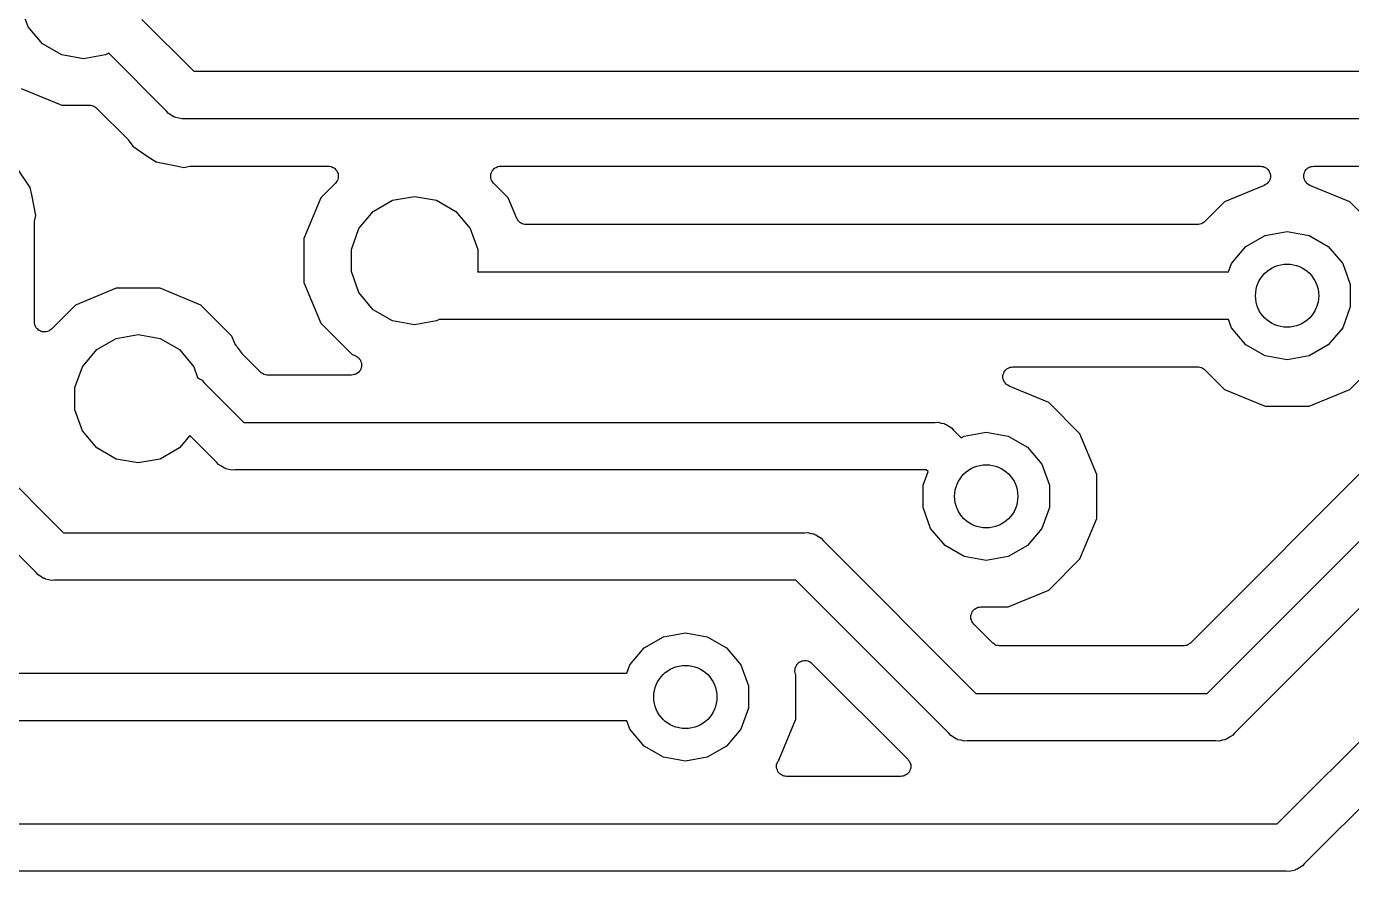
# Model space of a CAD drawing. Extents: x 64 to 244, y -149 to -41.
# Drawn here: x 212 to 228.78, y -89.2 to -78.51 of the extents above; entities that cross this region are included whole.
import ezdxf

# ---------------------------------------------------------------- set-up
doc = ezdxf.new("R2010")
doc.units = 0
doc.header["$MEASUREMENT"] = 0
doc.layers.add('BLACK', color=7, linetype='CONTINUOUS')

msp = doc.modelspace()

# ---------------------------------------------------------------- linework, layer by layer
at = {"layer": 'BLACK', "linetype": 'CONTINUOUS'}
for p, q in [((234.877, -78.1751), (226.74, -86.3118)), ((212.021, -78.5112), (211.925, -78.2461)), ((212.203, -78.7273), (212.021, -78.5112)), ((213.462, -78.4181), (214.119, -79.075)), ((226.952, -86.949), (235.364, -78.5371)), ((212.447, -78.8684), (212.203, -78.7273)), ((213.042, -78.8459), (213.003, -78.8684)), ((213.774, -79.5779), (213.042, -78.8459)), ((212.725, -78.9173), (212.447, -78.8684)), ((213.003, -78.8684), (212.725, -78.9173)), ((214.119, -79.075), (230.381, -79.075)), ((235.709, -79.04), (227.297, -87.4519)), ((211.932, -79.2919), (212.447, -79.505)), ((212.447, -79.505), (212.8, -79.505)), ((212.8, -79.505), (212.805, -79.506)), ((212.805, -79.506), (212.811, -79.5055)), ((212.811, -79.5055), (212.827, -79.5098)), ((212.827, -79.5098), (212.843, -79.5127)), ((212.843, -79.5127), (212.848, -79.5155)), ((212.848, -79.5155), (212.853, -79.5169)), ((212.853, -79.5169), (212.867, -79.5264)), ((212.867, -79.5264), (212.881, -79.5347)), ((212.881, -79.5347), (212.885, -79.539)), ((212.885, -79.539), (212.889, -79.5422)), ((212.889, -79.5422), (213.287, -79.9399)), ((213.799, -79.6084), (213.774, -79.5779)), ((213.834, -79.6283), (213.799, -79.6084)), ((213.866, -79.6511), (213.834, -79.6283)), ((213.879, -79.6546), (213.866, -79.6511)), ((213.891, -79.6613), (213.879, -79.6546)), ((213.93, -79.6682), (213.891, -79.6613)), ((213.968, -79.6785), (213.93, -79.6682)), ((214.008, -79.675), (213.968, -79.6785)), ((230.492, -79.675), (214.008, -79.675)), ((213.287, -79.9399), (213.294, -79.9501)), ((213.294, -79.9501), (213.303, -79.9591)), ((213.303, -79.9591), (213.346, -80.0239)), ((213.346, -80.0239), (213.531, -80.1474)), ((213.531, -80.1474), (213.531, -80.1474)), ((213.531, -80.1474), (213.644, -80.2228)), ((212.049, -80.5478), (211.893, -80.3149)), ((213.644, -80.2228), (213.919, -80.2774)), ((213.919, -80.2774), (213.995, -80.2926)), ((213.995, -80.2926), (214.071, -80.2774)), ((214.071, -80.2774), (214.084, -80.2772)), ((214.084, -80.2772), (214.096, -80.275)), ((214.096, -80.275), (215.823, -80.275)), ((215.823, -80.275), (215.84, -80.2779)), ((215.84, -80.2779), (215.856, -80.2793)), ((215.856, -80.2793), (215.861, -80.2817)), ((215.861, -80.2817), (215.867, -80.2827)), ((215.867, -80.2827), (215.881, -80.291)), ((215.881, -80.291), (215.896, -80.298)), ((215.896, -80.298), (215.9, -80.3019)), ((215.9, -80.3019), (215.905, -80.3047)), ((215.905, -80.3047), (215.916, -80.3174)), ((215.916, -80.3174), (215.928, -80.3292)), ((215.928, -80.3292), (215.93, -80.3342)), ((215.93, -80.3342), (215.933, -80.3385)), ((215.933, -80.3385), (215.939, -80.3541)), ((215.939, -80.3541), (215.946, -80.3691)), ((215.946, -80.3691), (215.947, -80.3747)), ((217.883, -80.3747), (217.884, -80.3691)), ((217.884, -80.3691), (217.891, -80.3541)), ((217.891, -80.3541), (217.897, -80.3385)), ((217.897, -80.3385), (217.9, -80.3342)), ((217.9, -80.3342), (217.902, -80.3292)), ((217.902, -80.3292), (217.914, -80.3174)), ((217.914, -80.3174), (217.925, -80.3047)), ((217.925, -80.3047), (217.93, -80.3019)), ((217.93, -80.3019), (217.934, -80.298)), ((217.934, -80.298), (217.949, -80.291)), ((217.949, -80.291), (217.963, -80.2827)), ((217.963, -80.2827), (217.969, -80.2817)), ((217.969, -80.2817), (217.974, -80.2793)), ((217.974, -80.2793), (217.99, -80.2779)), ((217.99, -80.2779), (218.007, -80.275)), ((218.007, -80.275), (227.627, -80.275)), ((227.627, -80.275), (227.646, -80.2784)), ((227.646, -80.2784), (227.666, -80.2809)), ((227.666, -80.2809), (227.668, -80.2822)), ((227.668, -80.2822), (227.671, -80.2827)), ((227.671, -80.2827), (227.688, -80.2923)), ((227.688, -80.2923), (227.705, -80.3012)), ((227.705, -80.3012), (227.707, -80.3033)), ((227.707, -80.3033), (227.709, -80.3047)), ((227.709, -80.3047), (227.722, -80.3195)), ((227.722, -80.3195), (227.735, -80.3338)), ((227.735, -80.3338), (227.736, -80.3364)), ((227.736, -80.3364), (227.737, -80.3385)), ((227.737, -80.3385), (227.744, -80.3567)), ((227.744, -80.3567), (227.751, -80.3745)), ((228.179, -80.3745), (228.186, -80.3567)), ((228.186, -80.3567), (228.193, -80.3385)), ((228.193, -80.3385), (228.194, -80.3364)), ((228.194, -80.3364), (228.195, -80.3338)), ((228.195, -80.3338), (228.208, -80.3195)), ((228.208, -80.3195), (228.221, -80.3047)), ((228.221, -80.3047), (228.223, -80.3033)), ((228.223, -80.3033), (228.225, -80.3012)), ((228.225, -80.3012), (228.242, -80.2923)), ((228.242, -80.2923), (228.259, -80.2827)), ((228.259, -80.2827), (228.262, -80.2822)), ((228.262, -80.2822), (228.264, -80.2809)), ((228.264, -80.2809), (228.284, -80.2784)), ((228.284, -80.2784), (228.303, -80.275)), ((228.303, -80.275), (230.404, -80.275)), ((215.913, -80.4918), (215.728, -80.677)), ((215.923, -80.4782), (215.913, -80.4918)), ((215.933, -80.4655), (215.923, -80.4782)), ((215.935, -80.4602), (215.933, -80.4655)), ((215.939, -80.4557), (215.935, -80.4602)), ((215.943, -80.4396), (215.939, -80.4557)), ((215.949, -80.4241), (215.943, -80.4396)), ((215.947, -80.3747), (215.949, -80.3799)), ((215.949, -80.3799), (215.949, -80.3965)), ((215.949, -80.3965), (215.95, -80.4131)), ((215.95, -80.4131), (215.949, -80.4185)), ((215.949, -80.4185), (215.949, -80.4241)), ((217.88, -80.4131), (217.881, -80.3965)), ((217.881, -80.4185), (217.88, -80.4131)), ((217.881, -80.3799), (217.883, -80.3747)), ((217.881, -80.3965), (217.881, -80.3799)), ((217.881, -80.4241), (217.881, -80.4185)), ((217.887, -80.4396), (217.881, -80.4241)), ((217.891, -80.4557), (217.887, -80.4396)), ((217.895, -80.4602), (217.891, -80.4557)), ((217.897, -80.4655), (217.895, -80.4602)), ((217.907, -80.4782), (217.897, -80.4655)), ((217.917, -80.4918), (217.907, -80.4782)), ((218.102, -80.677), (217.917, -80.4918)), ((227.676, -80.5193), (227.172, -80.7281)), ((227.692, -80.5089), (227.676, -80.5193)), ((227.709, -80.4993), (227.692, -80.5089)), ((227.711, -80.4971), (227.709, -80.4993)), ((227.713, -80.4956), (227.711, -80.4971)), ((227.725, -80.4803), (227.713, -80.4956)), ((227.737, -80.4655), (227.725, -80.4803)), ((227.738, -80.4629), (227.737, -80.4655)), ((227.74, -80.4606), (227.738, -80.4629)), ((227.746, -80.4422), (227.74, -80.4606)), ((227.753, -80.4241), (227.746, -80.4422)), ((227.751, -80.3745), (227.752, -80.3773)), ((227.752, -80.3773), (227.753, -80.3799)), ((227.753, -80.3799), (227.753, -80.3993)), ((227.753, -80.3993), (227.753, -80.4186)), ((227.753, -80.4186), (227.753, -80.4212)), ((227.753, -80.4212), (227.753, -80.4241)), ((228.177, -80.3799), (228.178, -80.3773)), ((228.177, -80.3993), (228.177, -80.3799)), ((228.177, -80.4186), (228.177, -80.3993)), ((228.177, -80.4212), (228.177, -80.4186)), ((228.177, -80.4241), (228.177, -80.4212)), ((228.184, -80.4422), (228.177, -80.4241)), ((228.178, -80.3773), (228.179, -80.3745)), ((228.19, -80.4606), (228.184, -80.4422)), ((228.192, -80.4629), (228.19, -80.4606)), ((228.193, -80.4655), (228.192, -80.4629)), ((228.205, -80.4803), (228.193, -80.4655)), ((228.217, -80.4956), (228.205, -80.4803)), ((228.219, -80.4971), (228.217, -80.4956)), ((228.221, -80.4993), (228.219, -80.4971)), ((228.238, -80.509), (228.221, -80.4993)), ((228.254, -80.5193), (228.238, -80.509)), ((228.758, -80.7281), (228.254, -80.5193)), ((212.067, -80.6377), (212.049, -80.5478)), ((212.119, -80.899), (212.067, -80.6377)), ((212.067, -80.6377), (212.067, -80.6377)), ((215.728, -80.677), (215.515, -81.1915)), ((216.393, -80.8477), (216.637, -80.7066)), ((216.637, -80.7066), (216.915, -80.6577)), ((216.915, -80.6577), (217.193, -80.7066)), ((217.193, -80.7066), (217.437, -80.8477)), ((218.209, -80.9366), (218.102, -80.677)), ((216.211, -81.0638), (216.393, -80.8477)), ((217.437, -80.8477), (217.619, -81.0638)), ((227.172, -80.7281), (226.922, -80.9778)), ((229.152, -81.122), (228.758, -80.7281)), ((212.101, -81.0001), (212.103, -80.9879)), ((212.101, -82.2475), (212.101, -81.0001)), ((212.103, -80.9754), (212.119, -80.899)), ((212.103, -80.9879), (212.103, -80.9754)), ((218.214, -80.9436), (218.209, -80.9366)), ((218.217, -80.9515), (218.214, -80.9436)), ((218.226, -80.9621), (218.217, -80.9515)), ((218.233, -80.9738), (218.226, -80.9621)), ((218.24, -80.9789), (218.233, -80.9738)), ((218.245, -80.9853), (218.24, -80.9789)), ((218.257, -80.9922), (218.245, -80.9853)), ((218.268, -81.0006), (218.257, -80.9922)), ((218.276, -81.0032), (218.268, -81.0006)), ((218.283, -81.0073), (218.276, -81.0032)), ((218.297, -81.0097), (218.283, -81.0073)), ((218.31, -81.0139), (218.297, -81.0097)), ((218.319, -81.0135), (218.31, -81.0139)), ((218.327, -81.015), (218.319, -81.0135)), ((226.832, -81.015), (218.327, -81.015)), ((226.838, -81.014), (226.832, -81.015)), ((226.844, -81.0145), (226.838, -81.014)), ((226.86, -81.0102), (226.844, -81.0145)), ((226.876, -81.0073), (226.86, -81.0102)), ((226.881, -81.0045), (226.876, -81.0073)), ((226.886, -81.0031), (226.881, -81.0045)), ((226.9, -80.9936), (226.886, -81.0031)), ((226.914, -80.9853), (226.9, -80.9936)), ((226.918, -80.981), (226.914, -80.9853)), ((226.922, -80.9778), (226.918, -80.981)), ((215.515, -81.1915), (215.515, -81.7485)), ((216.115, -81.3289), (216.211, -81.0638)), ((217.619, -81.0638), (217.715, -81.3289)), ((227.443, -81.2927), (227.687, -81.1516)), ((227.687, -81.1516), (227.965, -81.1027)), ((227.965, -81.1027), (228.243, -81.1516)), ((228.243, -81.1516), (228.487, -81.2927)), ((216.115, -81.6111), (216.115, -81.3289)), ((217.715, -81.3289), (217.715, -81.6111)), ((227.261, -81.5088), (227.443, -81.2927)), ((228.487, -81.2927), (228.669, -81.5088)), ((227.223, -81.615), (227.261, -81.5088)), ((228.669, -81.5088), (228.765, -81.7739)), ((216.211, -81.8762), (216.115, -81.6111)), ((217.715, -81.6111), (217.714, -81.615)), ((217.714, -81.615), (227.223, -81.615)), ((227.841, -88.6), (234.848, -81.5931)), ((213.137, -81.82), (212.622, -82.0331)), ((213.693, -81.82), (213.137, -81.82)), ((214.208, -82.0331), (213.693, -81.82)), ((215.515, -81.7485), (215.728, -82.263)), ((216.393, -82.0923), (216.211, -81.8762)), ((228.765, -81.7739), (228.765, -82.0561)), ((212.622, -82.0331), (212.318, -82.3373)), ((214.602, -82.427), (214.208, -82.0331)), ((235.268, -82.0209), (228.186, -89.1029)), ((216.637, -82.2334), (216.393, -82.0923)), ((217.225, -82.215), (217.193, -82.2334)), ((227.223, -82.215), (217.225, -82.215)), ((227.261, -82.3212), (227.223, -82.215)), ((228.765, -82.0561), (228.669, -82.3212)), ((212.104, -82.2638), (212.101, -82.2475)), ((212.105, -82.2804), (212.104, -82.2638)), ((212.108, -82.2854), (212.105, -82.2804)), ((212.109, -82.2909), (212.108, -82.2854)), ((212.117, -82.3053), (212.109, -82.2909)), ((212.124, -82.3203), (212.117, -82.3053)), ((212.128, -82.3243), (212.124, -82.3203)), ((212.131, -82.3291), (212.128, -82.3243)), ((212.143, -82.3398), (212.131, -82.3291)), ((212.155, -82.3515), (212.143, -82.3398)), ((212.16, -82.3539), (212.155, -82.3515)), ((212.165, -82.3575), (212.16, -82.3539)), ((212.18, -82.3632), (212.165, -82.3575)), ((212.195, -82.3702), (212.18, -82.3632)), ((212.201, -82.3707), (212.195, -82.3702)), ((212.206, -82.3726), (212.201, -82.3707)), ((212.223, -82.3726), (212.206, -82.3726)), ((212.239, -82.374), (212.223, -82.3726)), ((212.244, -82.3726), (212.239, -82.374)), ((212.25, -82.3726), (212.244, -82.3726)), ((212.266, -82.3669), (212.25, -82.3726)), ((212.282, -82.3626), (212.266, -82.3669)), ((212.286, -82.3594), (212.282, -82.3626)), ((212.291, -82.3575), (212.286, -82.3594)), ((212.304, -82.3468), (212.291, -82.3575)), ((212.318, -82.3373), (212.304, -82.3468)), ((215.728, -82.263), (216.122, -82.6569)), ((216.915, -82.2823), (216.637, -82.2334)), ((217.193, -82.2334), (216.915, -82.2823)), ((227.443, -82.5373), (227.261, -82.3212)), ((228.669, -82.3212), (228.487, -82.5373)), ((212.893, -82.5977), (213.137, -82.4566)), ((213.137, -82.4566), (213.415, -82.4077)), ((213.415, -82.4077), (213.693, -82.4566)), ((213.693, -82.4566), (213.937, -82.5977)), ((214.64, -82.5196), (214.602, -82.427)), ((214.648, -82.5324), (214.64, -82.5196)), ((214.655, -82.5461), (214.648, -82.5324)), ((214.66, -82.5509), (214.655, -82.5461)), ((214.664, -82.5568), (214.66, -82.5509)), ((227.687, -82.6784), (227.443, -82.5373)), ((228.487, -82.5373), (228.243, -82.6784)), ((212.711, -82.8138), (212.893, -82.5977)), ((213.937, -82.5977), (214.119, -82.8138)), ((214.675, -82.5652), (214.664, -82.5568)), ((214.722, -82.6359), (214.675, -82.5652)), ((214.731, -82.6449), (214.722, -82.6359)), ((214.738, -82.6551), (214.731, -82.6449)), ((214.966, -82.8828), (214.738, -82.6551)), ((216.122, -82.6569), (216.167, -82.6757)), ((216.167, -82.6757), (216.184, -82.686)), ((216.184, -82.686), (216.2, -82.6957)), ((216.2, -82.6957), (216.202, -82.6979)), ((216.202, -82.6979), (216.205, -82.6994)), ((216.205, -82.6994), (216.216, -82.7147)), ((216.216, -82.7147), (216.229, -82.7295)), ((227.965, -82.7273), (227.687, -82.6784)), ((228.243, -82.6784), (227.965, -82.7273)), ((228.758, -83.1019), (229.152, -82.708)), ((212.615, -83.0789), (212.711, -82.8138)), ((214.119, -82.8138), (214.168, -82.9506)), ((214.97, -82.886), (214.966, -82.8828)), ((214.974, -82.8903), (214.97, -82.886)), ((216.213, -82.8755), (216.2, -82.8903)), ((216.226, -82.8612), (216.213, -82.8755)), ((216.227, -82.8586), (216.226, -82.8612)), ((216.229, -82.8565), (216.227, -82.8586)), ((216.229, -82.7295), (216.23, -82.7321)), ((216.235, -82.8383), (216.229, -82.8565)), ((216.23, -82.7321), (216.231, -82.7344)), ((216.231, -82.7344), (216.237, -82.7528)), ((216.243, -82.8205), (216.235, -82.8383)), ((216.237, -82.7528), (216.244, -82.7709)), ((216.244, -82.8151), (216.243, -82.8177)), ((216.243, -82.8177), (216.243, -82.8205)), ((216.244, -82.7709), (216.244, -82.7738)), ((216.244, -82.7738), (216.245, -82.7764)), ((216.245, -82.7764), (216.244, -82.7957)), ((216.244, -82.7957), (216.244, -82.8151)), ((224.376, -82.8967), (224.383, -82.8785)), ((224.383, -82.8785), (224.384, -82.8764)), ((224.384, -82.8764), (224.385, -82.8738)), ((224.385, -82.8738), (224.398, -82.8595)), ((224.398, -82.8595), (224.411, -82.8447)), ((224.411, -82.8447), (224.413, -82.8433)), ((224.413, -82.8433), (224.415, -82.8412)), ((224.415, -82.8412), (224.432, -82.8323)), ((224.432, -82.8323), (224.449, -82.8227)), ((224.449, -82.8227), (224.452, -82.8222)), ((224.452, -82.8222), (224.454, -82.8209)), ((224.454, -82.8209), (224.474, -82.8184)), ((224.474, -82.8184), (224.493, -82.815)), ((224.493, -82.815), (226.832, -82.815)), ((226.832, -82.815), (226.838, -82.816)), ((226.838, -82.816), (226.844, -82.8155)), ((226.844, -82.8155), (226.86, -82.8198)), ((226.86, -82.8198), (226.876, -82.8227)), ((226.876, -82.8227), (226.881, -82.8255)), ((226.881, -82.8255), (226.886, -82.8269)), ((226.886, -82.8269), (226.9, -82.8364)), ((226.9, -82.8364), (226.914, -82.8447)), ((226.914, -82.8447), (226.918, -82.849)), ((226.918, -82.849), (226.922, -82.8522)), ((226.922, -82.8522), (227.172, -83.1019)), ((214.168, -82.9506), (214.191, -82.9667)), ((214.191, -82.9667), (214.226, -82.9866)), ((214.226, -82.9866), (214.251, -83.0171)), ((214.251, -83.0171), (214.754, -83.52)), ((214.988, -82.8986), (214.974, -82.8903)), ((215.002, -82.9081), (214.988, -82.8986)), ((215.007, -82.9095), (215.002, -82.9081)), ((215.012, -82.9123), (215.007, -82.9095)), ((215.028, -82.9152), (215.012, -82.9123)), ((215.044, -82.9195), (215.028, -82.9152)), ((215.05, -82.919), (215.044, -82.9195)), ((215.055, -82.92), (215.05, -82.919)), ((216.119, -82.92), (215.055, -82.92)), ((216.138, -82.9166), (216.119, -82.92)), ((216.157, -82.9141), (216.138, -82.9166)), ((216.159, -82.9128), (216.157, -82.9141)), ((216.162, -82.9123), (216.159, -82.9128)), ((216.179, -82.9027), (216.162, -82.9123)), ((216.196, -82.8938), (216.179, -82.9027)), ((216.198, -82.8917), (216.196, -82.8938)), ((216.2, -82.8903), (216.198, -82.8917)), ((224.367, -82.9199), (224.368, -82.9173)), ((224.367, -82.9393), (224.367, -82.9199)), ((224.367, -82.9586), (224.367, -82.9393)), ((224.367, -82.9612), (224.367, -82.9586)), ((224.367, -82.9641), (224.367, -82.9612)), ((224.374, -82.9822), (224.367, -82.9641)), ((224.368, -82.9173), (224.369, -82.9145)), ((224.369, -82.9145), (224.376, -82.8967)), ((224.38, -83.0006), (224.374, -82.9822)), ((224.382, -83.0029), (224.38, -83.0006)), ((224.383, -83.0055), (224.382, -83.0029)), ((224.395, -83.0203), (224.383, -83.0055)), ((224.407, -83.0356), (224.395, -83.0203)), ((224.409, -83.0371), (224.407, -83.0356)), ((224.411, -83.0393), (224.409, -83.0371)), ((224.428, -83.049), (224.411, -83.0393)), ((224.444, -83.0593), (224.428, -83.049)), ((212.615, -83.3611), (212.615, -83.0789)), ((224.948, -83.2681), (224.444, -83.0593)), ((227.172, -83.1019), (227.687, -83.315)), ((228.243, -83.315), (228.758, -83.1019)), ((212.711, -83.6262), (212.615, -83.3611)), ((225.342, -83.662), (224.948, -83.2681)), ((227.687, -83.315), (228.243, -83.315)), ((214.754, -83.52), (223.507, -83.52)), ((223.507, -83.52), (223.547, -83.5165)), ((223.547, -83.5165), (223.585, -83.5268)), ((223.585, -83.5268), (223.624, -83.5337)), ((223.624, -83.5337), (223.636, -83.5404)), ((223.636, -83.5404), (223.649, -83.5439)), ((223.649, -83.5439), (223.681, -83.5667)), ((212.893, -83.8423), (212.711, -83.6262)), ((214.07, -83.6841), (213.937, -83.8423)), ((214.409, -84.0229), (214.07, -83.6841)), ((223.681, -83.5667), (223.716, -83.5866)), ((223.716, -83.5866), (223.741, -83.6171)), ((223.741, -83.6171), (223.838, -83.7141)), ((223.838, -83.7141), (223.877, -83.6916)), ((223.877, -83.6916), (224.155, -83.6427)), ((224.155, -83.6427), (224.433, -83.6916)), ((224.433, -83.6916), (224.677, -83.8327)), ((225.555, -84.1765), (225.342, -83.662)), ((213.137, -83.9834), (212.893, -83.8423)), ((213.937, -83.8423), (213.693, -83.9834)), ((224.677, -83.8327), (224.859, -84.0488)), ((211.501, -83.9497), (212.468, -84.917)), ((213.415, -84.0323), (213.137, -83.9834)), ((213.693, -83.9834), (213.415, -84.0323)), ((214.434, -84.0534), (214.409, -84.0229)), ((214.469, -84.0733), (214.434, -84.0534)), ((224.859, -84.0488), (224.955, -84.3139)), ((214.501, -84.0961), (214.469, -84.0733)), ((214.514, -84.0996), (214.501, -84.0961)), ((214.526, -84.1063), (214.514, -84.0996)), ((214.565, -84.1132), (214.526, -84.1063)), ((214.603, -84.1235), (214.565, -84.1132)), ((214.643, -84.12), (214.603, -84.1235)), ((223.396, -84.12), (214.643, -84.12)), ((223.355, -84.3139), (223.418, -84.1419)), ((223.418, -84.1419), (223.396, -84.12)), ((225.555, -84.7335), (225.555, -84.1765)), ((212.123, -85.4199), (210.998, -84.2954)), ((223.355, -84.5961), (223.355, -84.3139)), ((224.955, -84.3139), (224.955, -84.5961)), ((223.451, -84.8612), (223.355, -84.5961)), ((224.955, -84.5961), (224.859, -84.8612)), ((225.342, -85.248), (225.555, -84.7335)), ((223.633, -85.0773), (223.451, -84.8612)), ((224.859, -84.8612), (224.677, -85.0773)), ((212.468, -84.917), (221.856, -84.917)), ((221.856, -84.917), (221.896, -84.9135)), ((221.896, -84.9135), (221.934, -84.9238)), ((221.934, -84.9238), (221.973, -84.9307)), ((221.973, -84.9307), (221.985, -84.9374)), ((221.985, -84.9374), (221.998, -84.9409)), ((221.998, -84.9409), (222.03, -84.9637)), ((222.03, -84.9637), (222.065, -84.9836)), ((222.065, -84.9836), (222.09, -85.0141)), ((222.09, -85.0141), (224.025, -86.949)), ((223.877, -85.2184), (223.633, -85.0773)), ((224.155, -85.2673), (223.877, -85.2184)), ((224.433, -85.2184), (224.155, -85.2673)), ((224.677, -85.0773), (224.433, -85.2184)), ((224.948, -85.6419), (225.342, -85.248)), ((212.148, -85.4504), (212.123, -85.4199)), ((212.183, -85.4703), (212.148, -85.4504)), ((212.215, -85.4931), (212.183, -85.4703)), ((212.228, -85.4966), (212.215, -85.4931)), ((212.24, -85.5033), (212.228, -85.4966)), ((212.279, -85.5102), (212.24, -85.5033)), ((212.317, -85.5205), (212.279, -85.5102)), ((212.357, -85.517), (212.317, -85.5205)), ((221.745, -85.517), (212.357, -85.517)), ((223.68, -87.4519), (221.745, -85.517)), ((224.433, -85.855), (224.948, -85.6419)), ((223.98, -85.9142), (223.982, -85.9092)), ((223.982, -85.9092), (223.994, -85.8974)), ((223.994, -85.8974), (224.005, -85.8847)), ((224.005, -85.8847), (224.01, -85.8819)), ((224.01, -85.8819), (224.014, -85.878)), ((224.014, -85.878), (224.029, -85.871)), ((224.029, -85.871), (224.043, -85.8627)), ((224.043, -85.8627), (224.048, -85.8617)), ((224.048, -85.8617), (224.054, -85.8593)), ((224.054, -85.8593), (224.07, -85.8579)), ((224.07, -85.8579), (224.086, -85.855)), ((224.086, -85.855), (224.433, -85.855)), ((223.96, -85.9931), (223.961, -85.9765)), ((223.961, -85.9985), (223.96, -85.9931)), ((223.961, -85.9599), (223.963, -85.9547)), ((223.961, -85.9765), (223.961, -85.9599)), ((223.961, -86.0041), (223.961, -85.9985)), ((223.967, -86.0196), (223.961, -86.0041)), ((223.963, -85.9547), (223.964, -85.9491)), ((223.964, -85.9491), (223.971, -85.9341)), ((223.971, -86.0357), (223.967, -86.0196)), ((223.971, -85.9341), (223.976, -85.9185)), ((223.975, -86.0402), (223.971, -86.0357)), ((223.976, -86.0455), (223.975, -86.0402)), ((223.976, -85.9185), (223.98, -85.9142)), ((223.987, -86.0582), (223.976, -86.0455)), ((223.997, -86.0718), (223.987, -86.0582)), ((224.237, -86.3118), (223.997, -86.0718)), ((219.823, -86.3727), (220.067, -86.2316)), ((220.067, -86.2316), (220.345, -86.1827)), ((220.345, -86.1827), (220.623, -86.2316)), ((220.623, -86.2316), (220.867, -86.3727)), ((219.641, -86.5888), (219.823, -86.3727)), ((220.867, -86.3727), (221.049, -86.5888)), ((224.241, -86.315), (224.237, -86.3118)), ((224.245, -86.3193), (224.241, -86.315)), ((224.259, -86.3276), (224.245, -86.3193)), ((224.273, -86.3371), (224.259, -86.3276)), ((224.278, -86.3385), (224.273, -86.3371)), ((224.283, -86.3413), (224.278, -86.3385)), ((224.299, -86.3442), (224.283, -86.3413)), ((224.315, -86.3485), (224.299, -86.3442)), ((224.321, -86.348), (224.315, -86.3485)), ((224.326, -86.349), (224.321, -86.348)), ((226.651, -86.349), (224.326, -86.349)), ((226.656, -86.348), (226.651, -86.349)), ((226.662, -86.3485), (226.656, -86.348)), ((226.678, -86.3442), (226.662, -86.3485)), ((226.694, -86.3413), (226.678, -86.3442)), ((226.699, -86.3385), (226.694, -86.3413)), ((226.704, -86.3371), (226.699, -86.3385)), ((226.718, -86.3276), (226.704, -86.3371)), ((226.732, -86.3193), (226.718, -86.3276)), ((226.736, -86.315), (226.732, -86.3193)), ((226.74, -86.3118), (226.736, -86.315)), ((221.758, -86.5817), (221.772, -86.5687)), ((221.772, -86.5687), (221.786, -86.555)), ((221.786, -86.555), (221.788, -86.5538)), ((221.788, -86.5538), (221.79, -86.5519)), ((221.79, -86.5519), (221.808, -86.5445)), ((221.808, -86.5445), (221.826, -86.5364)), ((221.826, -86.5364), (221.829, -86.5361)), ((221.829, -86.5361), (221.831, -86.5351)), ((221.831, -86.5351), (221.85, -86.5342)), ((221.85, -86.5342), (221.87, -86.5325)), ((221.87, -86.5325), (221.872, -86.5333)), ((221.872, -86.5333), (221.875, -86.5331)), ((221.875, -86.5331), (221.894, -86.539)), ((221.894, -86.539), (221.912, -86.544)), ((221.912, -86.544), (221.915, -86.5456)), ((221.915, -86.5456), (221.917, -86.5464)), ((221.917, -86.5464), (221.933, -86.5582)), ((221.933, -86.5582), (221.948, -86.5693)), ((221.948, -86.5693), (223.162, -87.7832)), ((210.309, -86.695), (219.603, -86.695)), ((219.603, -86.695), (219.641, -86.5888)), ((221.049, -86.5888), (221.145, -86.8539)), ((221.732, -86.6646), (221.734, -86.6454)), ((221.732, -86.6673), (221.732, -86.6646)), ((221.732, -86.6701), (221.732, -86.6673)), ((221.737, -86.6888), (221.732, -86.6701)), ((221.734, -86.6454), (221.736, -86.6262)), ((221.736, -86.6262), (221.737, -86.6236)), ((221.737, -86.6236), (221.738, -86.6209)), ((221.741, -86.7077), (221.737, -86.6888)), ((221.738, -86.6209), (221.746, -86.6037)), ((221.745, -86.7165), (221.741, -86.7077)), ((221.745, -87.2735), (221.745, -86.7165)), ((221.746, -86.6037), (221.755, -86.5862)), ((221.755, -86.5862), (221.757, -86.5842)), ((221.757, -86.5842), (221.758, -86.5817)), ((221.145, -86.8539), (221.145, -87.1361)), ((224.025, -86.949), (226.952, -86.949)), ((221.145, -87.1361), (221.049, -87.4012)), ((219.603, -87.295), (210.198, -87.295)), ((219.641, -87.4012), (219.603, -87.295)), ((219.823, -87.6173), (219.641, -87.4012)), ((221.049, -87.4012), (220.867, -87.6173)), ((221.53, -87.7931), (221.745, -87.2735)), ((223.705, -87.4824), (223.68, -87.4519)), ((223.74, -87.5023), (223.705, -87.4824)), ((223.772, -87.5251), (223.74, -87.5023)), ((223.785, -87.5286), (223.772, -87.5251)), ((223.797, -87.5353), (223.785, -87.5286)), ((223.836, -87.5422), (223.797, -87.5353)), ((223.874, -87.5525), (223.836, -87.5422)), ((223.914, -87.549), (223.874, -87.5525)), ((227.063, -87.549), (223.914, -87.549)), ((227.103, -87.5525), (227.063, -87.549)), ((227.141, -87.5422), (227.103, -87.5525)), ((227.18, -87.5353), (227.141, -87.5422)), ((227.192, -87.5286), (227.18, -87.5353)), ((227.205, -87.5251), (227.192, -87.5286)), ((227.237, -87.5023), (227.205, -87.5251)), ((227.272, -87.4824), (227.237, -87.5023)), ((227.297, -87.4519), (227.272, -87.4824)), ((220.067, -87.7584), (219.823, -87.6173)), ((220.867, -87.6173), (220.623, -87.7584)), ((220.345, -87.8073), (220.067, -87.7584)), ((220.623, -87.7584), (220.345, -87.8073)), ((221.5, -87.8619), (221.501, -87.8565)), ((221.501, -87.8785), (221.5, -87.8619)), ((221.501, -87.8509), (221.507, -87.8354)), ((221.501, -87.8565), (221.501, -87.8509)), ((221.501, -87.8951), (221.501, -87.8785)), ((221.503, -87.9003), (221.501, -87.8951)), ((221.504, -87.9059), (221.503, -87.9003)), ((221.511, -87.9209), (221.504, -87.9059)), ((221.507, -87.8354), (221.511, -87.8193)), ((221.511, -87.8193), (221.515, -87.8148)), ((221.517, -87.9365), (221.511, -87.9209)), ((221.515, -87.8148), (221.517, -87.8095)), ((221.517, -87.8095), (221.527, -87.7968)), ((221.527, -87.7968), (221.53, -87.7931)), ((223.162, -87.7832), (223.172, -87.7968)), ((223.172, -87.7968), (223.183, -87.8095)), ((223.183, -87.8095), (223.184, -87.8148)), ((223.188, -87.9209), (223.183, -87.9365)), ((223.184, -87.8148), (223.188, -87.8193)), ((223.188, -87.8193), (223.192, -87.8354)), ((223.195, -87.9059), (223.188, -87.9209)), ((223.192, -87.8354), (223.198, -87.8509)), ((223.196, -87.9003), (223.195, -87.9059)), ((223.198, -87.8951), (223.196, -87.9003)), ((223.198, -87.8509), (223.198, -87.8565)), ((223.198, -87.8565), (223.199, -87.8619)), ((223.199, -87.8619), (223.198, -87.8785)), ((223.198, -87.8785), (223.198, -87.8951)), ((221.52, -87.9408), (221.517, -87.9365)), ((221.522, -87.9458), (221.52, -87.9408)), ((221.534, -87.9576), (221.522, -87.9458)), ((221.545, -87.9703), (221.534, -87.9576)), ((221.55, -87.9731), (221.545, -87.9703)), ((221.554, -87.977), (221.55, -87.9731)), ((221.569, -87.984), (221.554, -87.977)), ((221.583, -87.9923), (221.569, -87.984)), ((221.589, -87.9933), (221.583, -87.9923)), ((221.594, -87.9957), (221.589, -87.9933)), ((221.61, -87.9971), (221.594, -87.9957)), ((221.627, -88), (221.61, -87.9971)), ((223.073, -88), (221.627, -88)), ((223.089, -87.9971), (223.073, -88)), ((223.105, -87.9957), (223.089, -87.9971)), ((223.111, -87.9933), (223.105, -87.9957)), ((223.116, -87.9923), (223.111, -87.9933)), ((223.13, -87.984), (223.116, -87.9923)), ((223.145, -87.977), (223.13, -87.984)), ((223.149, -87.9731), (223.145, -87.977)), ((223.154, -87.9703), (223.149, -87.9731)), ((223.165, -87.9576), (223.154, -87.9703)), ((223.177, -87.9458), (223.165, -87.9576)), ((223.179, -87.9408), (223.177, -87.9458)), ((223.183, -87.9365), (223.179, -87.9408)), ((209.022, -88.6), (227.841, -88.6)), ((227.952, -89.2), (209.022, -89.2)), ((227.992, -89.2035), (227.952, -89.2)), ((228.03, -89.1932), (227.992, -89.2035)), ((228.069, -89.1863), (228.03, -89.1932)), ((228.081, -89.1796), (228.069, -89.1863)), ((228.094, -89.1761), (228.081, -89.1796)), ((228.126, -89.1533), (228.094, -89.1761)), ((228.161, -89.1334), (228.126, -89.1533)), ((228.186, -89.1029), (228.161, -89.1334))]:
    msp.add_line(p, q, dxfattribs=at)
at = {"layer": 'BLACK'}
for centre in [(227.965, -81.915), (224.155, -84.455), (220.345, -86.995)]:
    msp.add_circle(centre, 0.4, dxfattribs=at)

doc.saveas('drawing.dxf')
